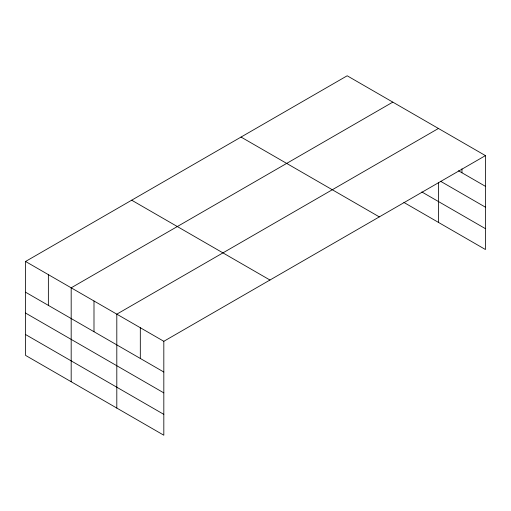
<?xml version="1.0" encoding="UTF-8"?>
<svg xmlns="http://www.w3.org/2000/svg" width="511" height="511" viewBox="0 0 511 511"><rect width="100%" height="100%" fill="white"/><g stroke="black" fill="none" stroke-linecap="round" stroke-linejoin="round"><path stroke-width="0.77" d="M403.869 202.426L485.45 249.528L485.45 155.612L347.18 75.781L25.55 261.472L25.55 355.388L163.82 435.219L163.82 341.303L25.55 261.472M392.806 102.13L71.182 287.821L71.182 381.73M438.438 128.472L116.808 314.163L116.808 408.078M163.82 341.303L485.45 155.612M458.488 170.77L485.45 186.336M440.514 181.245L485.45 207.191M421.843 191.951L485.45 228.673M241.039 137.063L379.315 216.888M131.685 200.197L269.961 280.028M25.55 292.203L163.82 372.027M25.55 313.051L163.82 392.882M25.55 334.533L163.82 414.364M461.944 168.828L461.944 172.769M438.438 182.433L438.438 222.381M140.314 327.73L140.314 358.46M93.992 300.992L93.992 331.716M48.366 274.643L48.366 305.374"/></g></svg>
